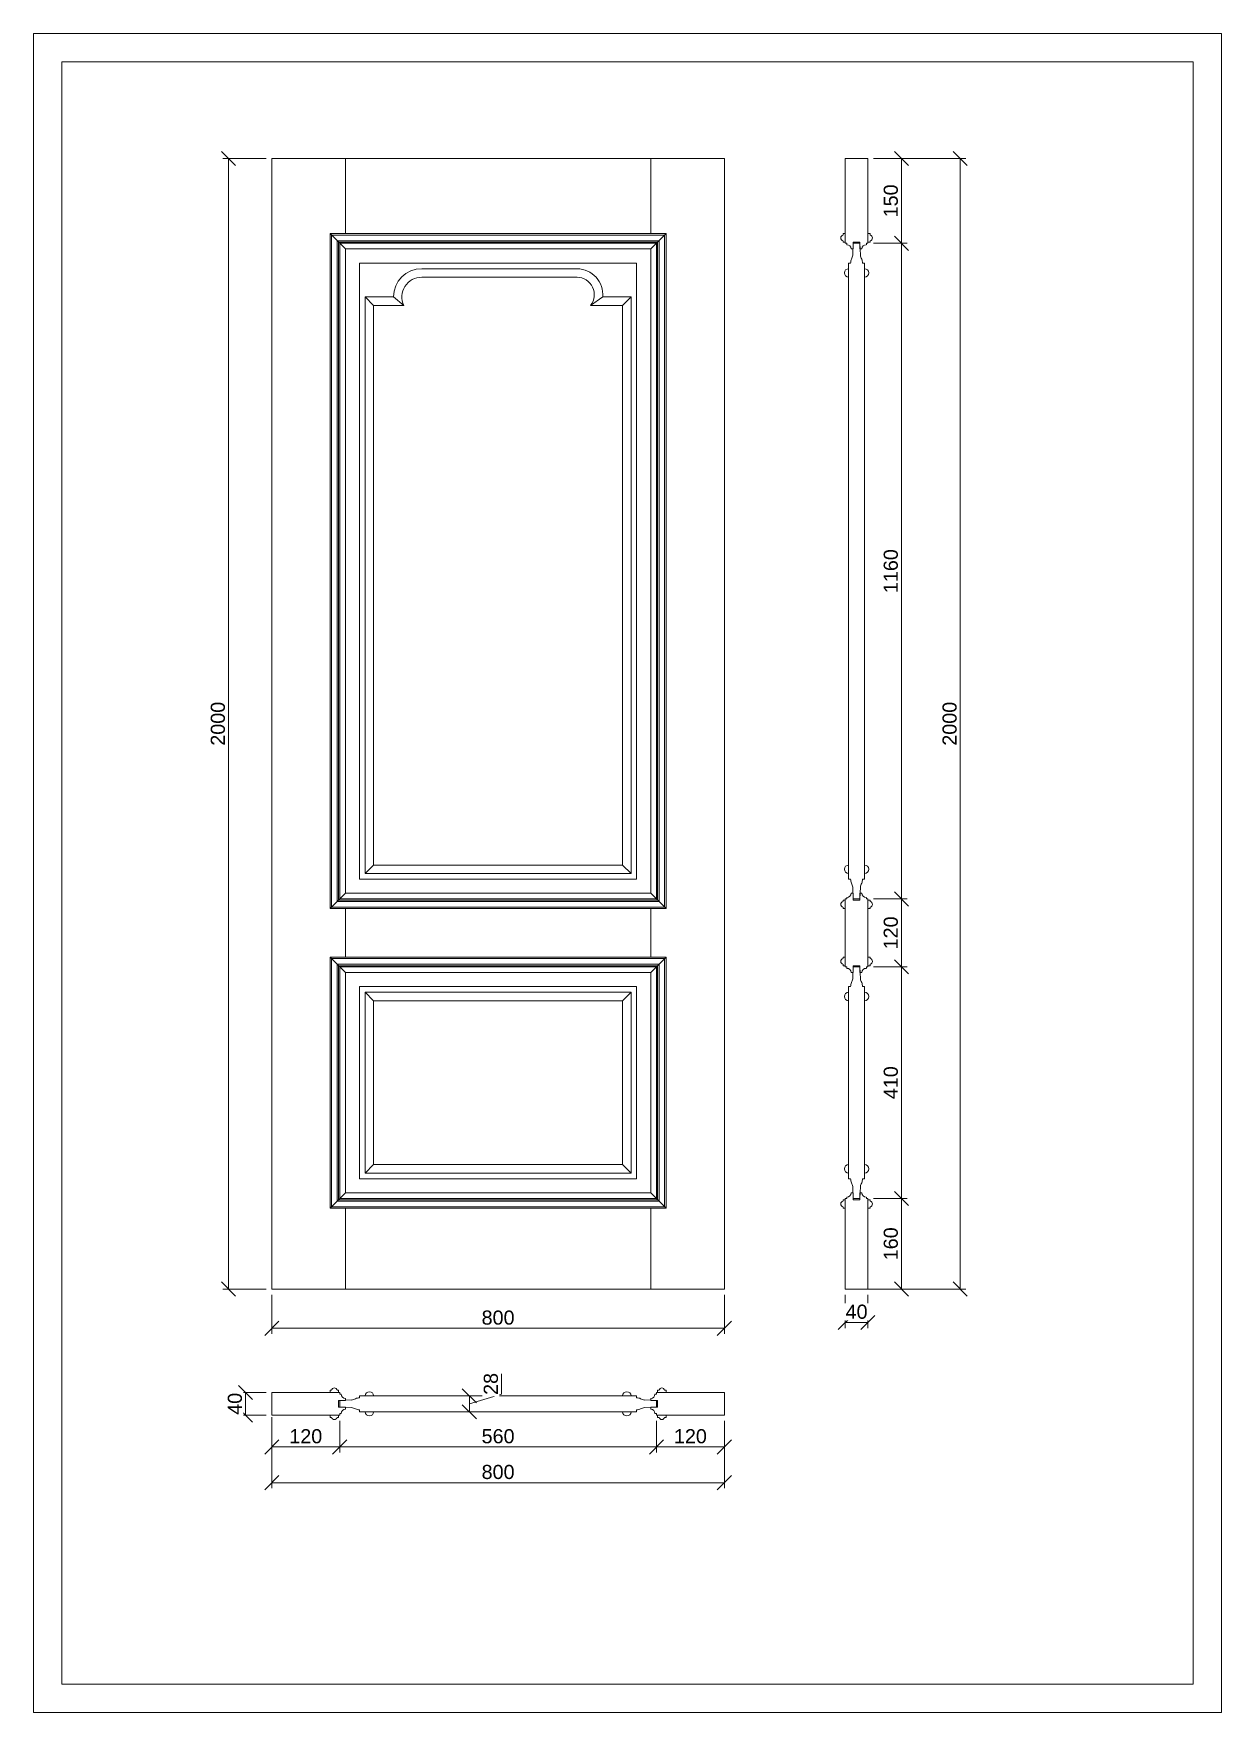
# Model space of a CAD drawing. Header units: millimetres. Extents: x 1586 to 3686, y 475 to 3445.
import ezdxf

# ---------------------------------------------------------------- set-up
doc = ezdxf.new("R2010")
doc.units = ezdxf.units.MM
for name, color, linetype, lineweight in [('图框', 7, 'Continuous', 13), ('填充', 8, 'Continuous', 5), ('标准家私', 4, 'Continuous', 20), ('标注', 2, 'Continuous', 9)]:
    doc.layers.add(name, color=color, linetype=linetype, lineweight=lineweight)
doc.styles.get("Standard").update_dxf_attribs({"font": 'arial.ttf'})

# ---------------------------------------------------------------- blocks, each defined once
blk = doc.blocks.new('_Oblique')
at = {"color": 0, "linetype": 'ByBlock', "lineweight": -2}
blk.add_line((-0.5, -0.5), (0.5, 0.5), dxfattribs=at)

msp = doc.modelspace()

# ---------------------------------------------------------------- linework, layer by layer
at = {"layer": '图框', "color": 0}
msp.add_lwpolyline([(1586, 3444.9), (1586, 474.9), (3686, 474.9), (3686, 3444.9)], close=True, dxfattribs=at)
at = {"layer": '图框', "color": 0, "lineweight": 20}
msp.add_lwpolyline([(1636, 3394.9), (1636, 524.9), (3636, 524.9), (3636, 3394.9)], close=True, dxfattribs=at)
at = {"layer": '填充', "color": 0}
for p, q in [((2137.2, 3090.9), (2137.2, 3223.9)), ((2677.2, 3090.9), (2677.2, 3223.9)), ((2127.2, 3073.9), (2110.2, 3090.9)), ((2687.2, 3073.9), (2704.2, 3090.9)), ((2701.7, 3088.4), (2112.7, 3088.4)), ((2112.7, 3088.4), (2112.7, 1899.4)), ((2691.7, 3078.4), (2122.7, 3078.4)), ((2122.7, 3078.4), (2122.7, 1909.4)), ((2689.2, 3075.9), (2125.2, 3075.9)), ((2125.2, 3075.9), (2125.2, 1911.9)), ((2687.2, 3073.9), (2127.2, 3073.9)), ((2127.2, 3073.9), (2127.2, 1913.9)), ((2137.2, 3063.9), (2127.2, 3073.9)), ((2677.2, 3063.9), (2687.2, 3073.9)), ((2687.2, 1913.9), (2687.2, 3073.9)), ((2689.2, 1911.9), (2689.2, 3075.9)), ((2691.7, 1909.4), (2691.7, 3078.4)), ((2701.7, 1899.4), (2701.7, 3088.4)), ((2187.2, 2963.9), (2172.2, 2978.9)), ((2240.5, 2963.9), (2222.2, 2978.9)), ((2570.8, 2963.9), (2592.2, 2978.9)), ((2627.2, 2963.9), (2642.2, 2978.9)), ((2172.2, 1958.9), (2187.2, 1973.9)), ((2627.2, 1973.9), (2642.2, 1958.9)), ((2110.2, 1896.9), (2127.2, 1913.9)), ((2122.7, 1909.4), (2691.7, 1909.4)), ((2125.2, 1911.9), (2689.2, 1911.9)), ((2127.2, 1913.9), (2137.2, 1923.9)), ((2127.2, 1913.9), (2687.2, 1913.9)), ((2677.2, 1923.9), (2687.2, 1913.9)), ((2687.2, 1913.9), (2704.2, 1896.9)), ((2112.7, 1899.4), (2701.7, 1899.4)), ((2137.2, 1896.9), (2137.2, 1810.9)), ((2677.2, 1896.9), (2677.2, 1810.9)), ((2127.2, 1793.9), (2110.2, 1810.9)), ((2112.7, 1369.4), (2112.7, 1808.4)), ((2112.7, 1808.4), (2701.7, 1808.4)), ((2122.7, 1379.4), (2122.7, 1798.4)), ((2122.7, 1798.4), (2691.7, 1798.4)), ((2125.2, 1381.9), (2125.2, 1795.9)), ((2125.2, 1795.9), (2689.2, 1795.9)), ((2127.2, 1383.9), (2127.2, 1793.9)), ((2127.2, 1793.9), (2687.2, 1793.9)), ((2137.2, 1783.9), (2127.2, 1793.9)), ((2677.2, 1783.9), (2687.2, 1793.9)), ((2687.2, 1793.9), (2704.2, 1810.9)), ((2687.2, 1793.9), (2687.2, 1383.9)), ((2689.2, 1795.9), (2689.2, 1381.9)), ((2691.7, 1798.4), (2691.7, 1379.4)), ((2701.7, 1808.4), (2701.7, 1369.4)), ((2187.2, 1733.9), (2172.2, 1748.9)), ((2627.2, 1733.9), (2642.2, 1748.9)), ((2172.2, 1428.9), (2187.2, 1443.9)), ((2627.2, 1443.9), (2642.2, 1428.9)), ((2110.2, 1366.9), (2127.2, 1383.9)), ((2701.7, 1369.4), (2112.7, 1369.4)), ((2691.7, 1379.4), (2122.7, 1379.4)), ((2689.2, 1381.9), (2125.2, 1381.9)), ((2127.2, 1383.9), (2137.2, 1393.9)), ((2687.2, 1383.9), (2127.2, 1383.9)), ((2137.2, 1366.9), (2137.2, 1223.9)), ((2677.2, 1393.9), (2687.2, 1383.9)), ((2677.2, 1366.9), (2677.2, 1223.9)), ((2687.2, 1383.9), (2704.2, 1366.9))]:
    msp.add_line(p, q, dxfattribs=at)
at = {"layer": '标准家私', "color": 0}
for p, q in [((2007.2, 3223.9), (2007.2, 1223.9)), ((2807.2, 3223.9), (2007.2, 3223.9)), ((2807.2, 1223.9), (2807.2, 3223.9)), ((3021, 3073.9), (3021, 3223.9)), ((3021, 3223.9), (3061, 3223.9)), ((3061, 3223.9), (3061, 3073.9)), ((2704.2, 3090.9), (2110.2, 3090.9)), ((2110.2, 3090.9), (2110.2, 1896.9)), ((2704.2, 1896.9), (2704.2, 3090.9)), ((3017, 3088.4), (3017, 3090.9)), ((3021, 3090.9), (3017, 3090.9)), ((3021, 3075.9), (3021, 3090.9)), ((3061, 3075.9), (3061, 3090.9)), ((3061, 3090.9), (3065, 3090.9)), ((3065, 3088.4), (3065, 3090.9)), ((2677.2, 3063.9), (2137.2, 3063.9)), ((2137.2, 3063.9), (2137.2, 1923.9)), ((2677.2, 1923.9), (2677.2, 3063.9)), ((3017, 3075.9), (3017, 3078.4)), ((3017, 3075.9), (3021, 3075.9)), ((3023.7, 3073.9), (3021, 3073.9)), ((3023.7, 3071.2), (3023.7, 3073.9)), ((3035, 3063.9), (3031.7, 3063.9)), ((3035.2, 3073.9), (3034.2, 3052.9)), ((3047, 3075.9), (3035, 3075.9)), ((3035, 3075.9), (3035, 3063.9)), ((3046.7, 3073.9), (3035.2, 3073.9)), ((3046.7, 3073.9), (3047.7, 3052.9)), ((3047, 3075.9), (3047, 3063.9)), ((3047, 3063.9), (3050.3, 3063.9)), ((3058.3, 3071.2), (3058.3, 3073.9)), ((3058.3, 3073.9), (3061, 3073.9)), ((3065, 3075.9), (3061, 3075.9)), ((3065, 3075.9), (3065, 3078.4)), ((2652.2, 3038.9), (2162.2, 3038.9)), ((2162.2, 3038.9), (2162.2, 1948.9)), ((2652.2, 1948.9), (2652.2, 3038.9)), ((3027, 1948.9), (3027, 3038.9)), ((3030.5, 3038.9), (3027, 3038.9)), ((3055, 3038.9), (3051.5, 3038.9)), ((3055, 1948.9), (3055, 3038.9)), ((2547.2, 3028.9), (2272.2, 3028.9)), ((2547, 3013.9), (2272.2, 3013.9)), ((2222.2, 2978.9), (2172.2, 2978.9)), ((2172.2, 2978.9), (2172.2, 1958.9)), ((2642.2, 2978.9), (2592.2, 2978.9)), ((2642.2, 1958.9), (2642.2, 2978.9)), ((2240.5, 2963.9), (2187.2, 2963.9)), ((2187.2, 2963.9), (2187.2, 1973.9)), ((2627.2, 2963.9), (2570.8, 2963.9)), ((2627.2, 1973.9), (2627.2, 2963.9)), ((2187.2, 1973.9), (2627.2, 1973.9)), ((2162.2, 1948.9), (2652.2, 1948.9)), ((2172.2, 1958.9), (2642.2, 1958.9)), ((3030.5, 1948.9), (3027, 1948.9)), ((3035.2, 1913.9), (3034.2, 1935)), ((3046.7, 1913.9), (3047.7, 1935)), ((3055, 1948.9), (3051.5, 1948.9)), ((2137.2, 1923.9), (2677.2, 1923.9)), ((3017, 1911.9), (3017, 1909.4)), ((3017, 1911.9), (3021, 1911.9)), ((3021, 1913.9), (3021, 1896.9)), ((3023.7, 1913.9), (3021, 1913.9)), ((3023.7, 1916.6), (3023.7, 1913.9)), ((3035, 1923.9), (3031.7, 1923.9)), ((3035, 1911.9), (3035, 1923.9)), ((3047, 1911.9), (3035, 1911.9)), ((3046.7, 1913.9), (3035.2, 1913.9)), ((3047, 1911.9), (3047, 1923.9)), ((3047, 1923.9), (3050.3, 1923.9)), ((3058.3, 1916.6), (3058.3, 1913.9)), ((3058.3, 1913.9), (3061, 1913.9)), ((3061, 1913.9), (3061, 1896.9)), ((3065, 1911.9), (3061, 1911.9)), ((3065, 1911.9), (3065, 1909.4)), ((2110.2, 1896.9), (2704.2, 1896.9)), ((3017, 1899.4), (3017, 1896.9)), ((3021, 1896.9), (3017, 1896.9)), ((3021, 1793.9), (3021, 1896.9)), ((3021, 1896.9), (3021, 1793.9)), ((3061, 1896.9), (3061, 1793.9)), ((3061, 1793.9), (3061, 1896.9)), ((3061, 1896.9), (3065, 1896.9)), ((3065, 1899.4), (3065, 1896.9)), ((2110.2, 1366.9), (2110.2, 1810.9)), ((2110.2, 1810.9), (2704.2, 1810.9)), ((2137.2, 1393.9), (2137.2, 1783.9)), ((2137.2, 1783.9), (2677.2, 1783.9)), ((2677.2, 1783.9), (2677.2, 1393.9)), ((2704.2, 1810.9), (2704.2, 1366.9)), ((3017, 1808.4), (3017, 1810.9)), ((3021, 1810.9), (3017, 1810.9)), ((3017, 1795.9), (3017, 1798.4)), ((3017, 1795.9), (3021, 1795.9)), ((3021, 1795.9), (3021, 1810.9)), ((3023.7, 1793.9), (3021, 1793.9)), ((3023.7, 1791.2), (3023.7, 1793.9)), ((3035, 1783.9), (3031.7, 1783.9)), ((3035.2, 1793.9), (3034.2, 1772.9)), ((3047, 1795.9), (3035, 1795.9)), ((3035, 1795.9), (3035, 1783.9)), ((3046.7, 1793.9), (3035.2, 1793.9)), ((3046.7, 1793.9), (3047.7, 1772.9)), ((3047, 1795.9), (3047, 1783.9)), ((3047, 1783.9), (3050.3, 1783.9)), ((3058.3, 1791.2), (3058.3, 1793.9)), ((3058.3, 1793.9), (3061, 1793.9)), ((3061, 1795.9), (3061, 1810.9)), ((3061, 1810.9), (3065, 1810.9)), ((3065, 1795.9), (3061, 1795.9)), ((3065, 1808.4), (3065, 1810.9)), ((3065, 1795.9), (3065, 1798.4)), ((2162.2, 1418.9), (2162.2, 1758.9)), ((2162.2, 1758.9), (2652.2, 1758.9)), ((2652.2, 1758.9), (2652.2, 1418.9)), ((3027, 1758.9), (3027, 1418.9)), ((3030.5, 1758.9), (3027, 1758.9)), ((3055, 1758.9), (3051.5, 1758.9)), ((3055, 1758.9), (3055, 1418.9)), ((2172.2, 1428.9), (2172.2, 1748.9)), ((2172.2, 1748.9), (2642.2, 1748.9)), ((2187.2, 1443.9), (2187.2, 1733.9)), ((2187.2, 1733.9), (2627.2, 1733.9)), ((2627.2, 1733.9), (2627.2, 1443.9)), ((2642.2, 1748.9), (2642.2, 1428.9)), ((2642.2, 1428.9), (2172.2, 1428.9)), ((2627.2, 1443.9), (2187.2, 1443.9)), ((2652.2, 1418.9), (2162.2, 1418.9)), ((3030.5, 1418.9), (3027, 1418.9)), ((3035.2, 1383.9), (3034.2, 1405)), ((3046.7, 1383.9), (3047.7, 1405)), ((3055, 1418.9), (3051.5, 1418.9)), ((2704.2, 1366.9), (2110.2, 1366.9)), ((2677.2, 1393.9), (2137.2, 1393.9)), ((3017, 1381.9), (3017, 1379.4)), ((3017, 1381.9), (3021, 1381.9)), ((3017, 1369.4), (3017, 1366.9)), ((3021, 1366.9), (3017, 1366.9)), ((3021, 1383.9), (3021, 1223.9)), ((3023.7, 1383.9), (3021, 1383.9)), ((3021, 1381.9), (3021, 1366.9)), ((3023.7, 1386.6), (3023.7, 1383.9)), ((3035, 1393.9), (3031.7, 1393.9)), ((3035, 1381.9), (3035, 1393.9)), ((3047, 1381.9), (3035, 1381.9)), ((3046.7, 1383.9), (3035.2, 1383.9)), ((3047, 1381.9), (3047, 1393.9)), ((3047, 1393.9), (3050.3, 1393.9)), ((3058.3, 1386.6), (3058.3, 1383.9)), ((3058.3, 1383.9), (3061, 1383.9)), ((3061, 1223.9), (3061, 1383.9)), ((3061, 1381.9), (3061, 1366.9)), ((3065, 1381.9), (3061, 1381.9)), ((3061, 1366.9), (3065, 1366.9)), ((3065, 1381.9), (3065, 1379.4)), ((3065, 1369.4), (3065, 1366.9)), ((2007.2, 1223.9), (2807.2, 1223.9)), ((3021, 1223.9), (3061, 1223.9)), ((2127.2, 1040.8), (2007.2, 1040.8)), ((2007.2, 1040.8), (2007.2, 1000.8)), ((2112.7, 1044.8), (2110.2, 1044.8)), ((2110.2, 1040.8), (2110.2, 1044.8)), ((2125.2, 1040.8), (2110.2, 1040.8)), ((2125.2, 1044.8), (2122.7, 1044.8)), ((2125.2, 1044.8), (2125.2, 1040.8)), ((2127.2, 1038.1), (2127.2, 1040.8)), ((2687.2, 1040.8), (2807.2, 1040.8)), ((2687.2, 1038.1), (2687.2, 1040.8)), ((2689.2, 1044.8), (2691.7, 1044.8)), ((2689.2, 1044.8), (2689.2, 1040.8)), ((2689.2, 1040.8), (2704.2, 1040.8)), ((2701.7, 1044.8), (2704.2, 1044.8)), ((2704.2, 1040.8), (2704.2, 1044.8)), ((2807.2, 1040.8), (2807.2, 1000.8)), ((2125.2, 1014.8), (2125.2, 1026.8)), ((2125.2, 1026.8), (2137.2, 1026.8)), ((2125.2, 1014.8), (2137.2, 1014.8)), ((2129.9, 1038.1), (2127.2, 1038.1)), ((2127.2, 1026.6), (2148.2, 1027.6)), ((2127.2, 1015.1), (2127.2, 1026.6)), ((2127.2, 1015.1), (2148.2, 1014.1)), ((2137.2, 1026.8), (2137.2, 1030.1)), ((2137.2, 1014.8), (2137.2, 1011.5)), ((2652.2, 1034.8), (2162.2, 1034.8)), ((2162.2, 1031.3), (2162.2, 1034.8)), ((2162.2, 1006.8), (2162.2, 1010.3)), ((2652.2, 1031.3), (2652.2, 1034.8)), ((2652.2, 1006.8), (2652.2, 1010.3)), ((2687.2, 1026.6), (2666.2, 1027.6)), ((2687.2, 1015.1), (2666.2, 1014.1)), ((2677.2, 1026.8), (2677.2, 1030.1)), ((2689.2, 1026.8), (2677.2, 1026.8)), ((2689.2, 1014.8), (2677.2, 1014.8)), ((2677.2, 1014.8), (2677.2, 1011.5)), ((2684.5, 1038.1), (2687.2, 1038.1)), ((2687.2, 1015.1), (2687.2, 1026.6)), ((2689.2, 1014.8), (2689.2, 1026.8)), ((2007.2, 1000.8), (2127.2, 1000.8)), ((2125.2, 1000.8), (2110.2, 1000.8)), ((2110.2, 1000.8), (2110.2, 996.8)), ((2112.7, 996.8), (2110.2, 996.8)), ((2125.2, 996.8), (2122.7, 996.8)), ((2125.2, 996.8), (2125.2, 1000.8)), ((2129.9, 1003.5), (2127.2, 1003.5)), ((2127.2, 1003.5), (2127.2, 1000.8)), ((2652.2, 1006.8), (2162.2, 1006.8)), ((2684.5, 1003.5), (2687.2, 1003.5)), ((2687.2, 1003.5), (2687.2, 1000.8)), ((2807.2, 1000.8), (2687.2, 1000.8)), ((2689.2, 1000.8), (2704.2, 1000.8)), ((2689.2, 996.8), (2689.2, 1000.8)), ((2689.2, 996.8), (2691.7, 996.8)), ((2701.7, 996.8), (2704.2, 996.8)), ((2704.2, 1000.8), (2704.2, 996.8))]:
    msp.add_line(p, q, dxfattribs=at)
for centre, radius, start, end in [((3018.1, 3083.4), 5.12, 102.6804, 257.3196), ((3023.7, 3063.2), 8, 5.0194, 90.2197), ((3058.2, 3063.2), 8, 89.7803, 174.9806), ((3063.8, 3083.4), 5.12, 282.6804, 77.3196), ((3048, 3039.2), 17.5, 156.928, 180.8574), ((3013.3, 3056.2), 21.2, 331.3815, 351.1256), ((3068.7, 3056.2), 21.2, 188.8744, 208.6185), ((3034, 3039.2), 17.5, 359.1426, 23.072), ((2272.2, 2978.9), 50, 90, 180), ((2272.2, 2978.9), 35, 90, 205.3769), ((2546.4, 2983), 30.9, 321.9795, 88.8363), ((2546.4, 2983), 45.9, 354.9295, 89.045), ((3027, 3021.4), 7.5, 90, 270), ((3055, 3021.4), 7.5, 270, 90), ((3027, 1966.4), 7.5, 90, 270), ((3055, 1966.4), 7.5, 270, 90), ((3048, 1948.7), 17.5, 179.1426, 203.072), ((3013.3, 1931.7), 21.2, 8.8744, 28.6185), ((3068.7, 1931.7), 21.2, 151.3815, 171.1256), ((3034, 1948.7), 17.5, 336.928, 0.8574), ((3018.1, 1904.4), 5.12, 102.6804, 257.3196), ((3023.7, 1924.6), 8, 269.7803, 354.9806), ((3058.2, 1924.6), 8, 185.0194, 270.2197), ((3063.8, 1904.4), 5.12, 282.6804, 77.3196), ((3018.1, 1803.4), 5.12, 102.6804, 257.3196), ((3023.7, 1783.2), 8, 5.0194, 90.2197), ((3058.2, 1783.2), 8, 89.7803, 174.9806), ((3063.8, 1803.4), 5.12, 282.6804, 77.3196), ((3048, 1759.2), 17.5, 156.928, 180.8574), ((3013.3, 1776.2), 21.2, 331.3815, 351.1256), ((3068.7, 1776.2), 21.2, 188.8744, 208.6185), ((3034, 1759.2), 17.5, 359.1426, 23.072), ((3027, 1741.4), 7.5, 90, 270), ((3055, 1741.4), 7.5, 270, 90), ((3027, 1436.4), 7.5, 90, 270), ((3055, 1436.4), 7.5, 270, 90), ((3048, 1418.7), 17.5, 179.1426, 203.072), ((3013.3, 1401.7), 21.2, 8.8744, 28.6185), ((3068.7, 1401.7), 21.2, 151.3815, 171.1256), ((3034, 1418.7), 17.5, 336.928, 0.8574), ((3018.1, 1374.4), 5.12, 102.6804, 257.3196), ((3023.7, 1394.6), 8, 269.7803, 354.9806), ((3058.2, 1394.6), 8, 185.0194, 270.2197), ((3063.8, 1374.4), 5.12, 282.6804, 77.3196), ((2117.7, 1043.7), 5.12, 12.6804, 167.3196), ((2179.7, 1034.8), 7.5, 0, 180), ((2634.7, 1034.8), 7.5, 0, 180), ((2696.7, 1043.7), 5.12, 12.6804, 167.3196), ((2137.9, 1038.1), 8, 179.7803, 264.9806), ((2137.9, 1003.6), 8, 95.0194, 180.2197), ((2144.9, 1048.5), 21.2, 278.8744, 298.6185), ((2144.9, 993.1), 21.2, 61.3815, 81.1256), ((2161.9, 1013.8), 17.5, 89.1426, 113.072), ((2161.9, 1027.8), 17.5, 246.928, 270.8574), ((2652.4, 1013.8), 17.5, 66.928, 90.8574), ((2652.4, 1027.8), 17.5, 269.1426, 293.072), ((2669.4, 1048.5), 21.2, 241.3815, 261.1256), ((2669.4, 993.1), 21.2, 98.8744, 118.6185), ((2676.5, 1038.1), 8, 275.0194, 0.2197), ((2676.5, 1003.6), 8, 359.7803, 84.9806), ((2117.7, 998), 5.12, 192.6804, 347.3196), ((2179.7, 1006.8), 7.5, 180, 0), ((2634.7, 1006.8), 7.5, 180, 0), ((2696.7, 998), 5.12, 192.6804, 347.3196)]:
    msp.add_arc(centre, radius, start, end, dxfattribs=at)
at = {"layer": '标注', "color": 0}
for p, q in [((1997.2, 3223.9), (1920.7, 3223.9)), ((1930.7, 1223.9), (1930.7, 3223.9)), ((3071, 3223.9), (3130.4, 3223.9)), ((3071, 3223.9), (3234.3, 3223.9)), ((3120.4, 3073.9), (3120.4, 3223.9)), ((3224.3, 3223.9), (3224.3, 1223.9)), ((3071, 3073.9), (3130.4, 3073.9)), ((3071, 3073.9), (3130.4, 3073.9)), ((3120.4, 1913.9), (3120.4, 3073.9)), ((3071, 1913.9), (3130.4, 1913.9)), ((3071, 1913.9), (3130.4, 1913.9)), ((3120.4, 1793.9), (3120.4, 1913.9)), ((3071, 1793.9), (3130.4, 1793.9)), ((3071, 1793.9), (3130.4, 1793.9)), ((3120.4, 1383.9), (3120.4, 1793.9)), ((3071, 1383.9), (3130.4, 1383.9)), ((3071, 1383.9), (3130.4, 1383.9)), ((3120.4, 1223.9), (3120.4, 1383.9)), ((1997.2, 1223.9), (1920.7, 1223.9)), ((3051, 1223.9), (3234.3, 1223.9)), ((3071, 1223.9), (3130.4, 1223.9)), ((2007.2, 1213.9), (2007.2, 1144.4)), ((2807.2, 1213.9), (2807.2, 1144.4)), ((3021, 1213.9), (3021, 1154.8)), ((3061, 1213.9), (3061, 1154.8)), ((3061, 1164.8), (3021, 1164.8)), ((2007.2, 1154.4), (2807.2, 1154.4)), ((2413.3, 1037.9), (2413.3, 1074.1)), ((1997.2, 1040.8), (1950.8, 1040.8)), ((1960.8, 1000.8), (1960.8, 1040.8)), ((2345.3, 1034.8), (2366.4, 1034.8)), ((2356.4, 1020.8), (2413.3, 1037.9)), ((2356.4, 1006.8), (2356.4, 1034.8)), ((1997.2, 1000.8), (1950.8, 1000.8)), ((2007.2, 997.3), (2007.2, 934.5)), ((2007.2, 987.3), (2007.2, 871.3)), ((2127.2, 990.8), (2127.2, 934.5)), ((2127.2, 990.8), (2127.2, 934.5)), ((2345.3, 1006.8), (2366.4, 1006.8)), ((2687.2, 990.8), (2687.2, 934.5)), ((2687.2, 990.8), (2687.2, 934.5)), ((2807.2, 990.8), (2807.2, 934.5)), ((2807.2, 990.8), (2807.2, 871.3)), ((2007.2, 944.5), (2127.2, 944.5)), ((2127.2, 944.5), (2687.2, 944.5)), ((2687.2, 944.5), (2807.2, 944.5)), ((2807.2, 881.3), (2007.2, 881.3))]:
    msp.add_line(p, q, dxfattribs=at)

# ---------------------------------------------------------------- block references
at = {"layer": '标注', "color": 0, "xscale": 25, "yscale": 25, "zscale": 25}
for p, rotation in [((1930.7, 3223.9), 90), ((3120.4, 3223.9), 90), ((3224.3, 3223.9), 90), ((3120.4, 3073.9), 90), ((3120.4, 3073.9), 270), ((3120.4, 1913.9), 90), ((3120.4, 1913.9), 270), ((3120.4, 1793.9), 90), ((3120.4, 1793.9), 270), ((3120.4, 1383.9), 90), ((3120.4, 1383.9), 270), ((1930.7, 1223.9), 270), ((3120.4, 1223.9), 270), ((3224.3, 1223.9), 270), ((2007.2, 1154.4), 180), ((3021, 1164.8), 180), ((1960.8, 1040.8), 90), ((1960.8, 1000.8), 270), ((2007.2, 944.5), 180), ((2127.2, 944.5), 180), ((2687.2, 944.5), 180), ((2007.2, 881.3), 180)]:
    msp.add_blockref('_Oblique', p, dxfattribs=dict(at, rotation=rotation))
for p in [(2807.2, 1154.4), (3061, 1164.8), (2127.2, 944.5), (2687.2, 944.5), (2807.2, 944.5), (2807.2, 881.3)]:
    msp.add_blockref('_Oblique', p, dxfattribs=at)

# ---------------------------------------------------------------- next in the draw order: texts
at = {"layer": '标注', "color": 0, "lineweight": 15, "char_height": 25, "attachment_point": 5, "rotation": 90, "bg_fill": 3, "box_fill_scale": 1.1, "bg_fill_color": 256, "bg_fill_true_color": 13158600, "bg_fill_transparency": 0}
for s, insert in [('150', (3101.6, 3148.9)), ('1160', (3101.6, 2493.9)), ('2000', (1911.9, 2223.9)), ('2000', (3205.6, 2223.9)), ('120', (3101.6, 1853.9)), ('410', (3101.6, 1588.9)), ('160', (3101.6, 1303.9)), ('28', (2394.5, 1056)), ('40', (1942, 1020.8))]:
    msp.add_mtext(s, dxfattribs=dict(at, insert=insert))
at = {"layer": '标注', "color": 0, "lineweight": 15, "char_height": 25, "attachment_point": 5, "bg_fill": 3, "box_fill_scale": 1.1, "bg_fill_color": 256, "bg_fill_true_color": 13158600, "bg_fill_transparency": 0}
for s, insert in [('800', (2407.2, 1173.2)), ('40', (3041, 1183.6)), ('120', (2067.2, 963.3)), ('560', (2407.2, 963.3)), ('120', (2747.2, 963.3)), ('800', (2407.2, 900.1))]:
    msp.add_mtext(s, dxfattribs=dict(at, insert=insert))

# ---------------------------------------------------------------- next in the draw order: block references
at = {"layer": '标注', "color": 0, "xscale": 25, "yscale": 25, "zscale": 25}
for p, rotation in [((2356.4, 1034.8), 90), ((2356.4, 1006.8), 270)]:
    msp.add_blockref('_Oblique', p, dxfattribs=dict(at, rotation=rotation))

doc.saveas('drawing.dxf')
